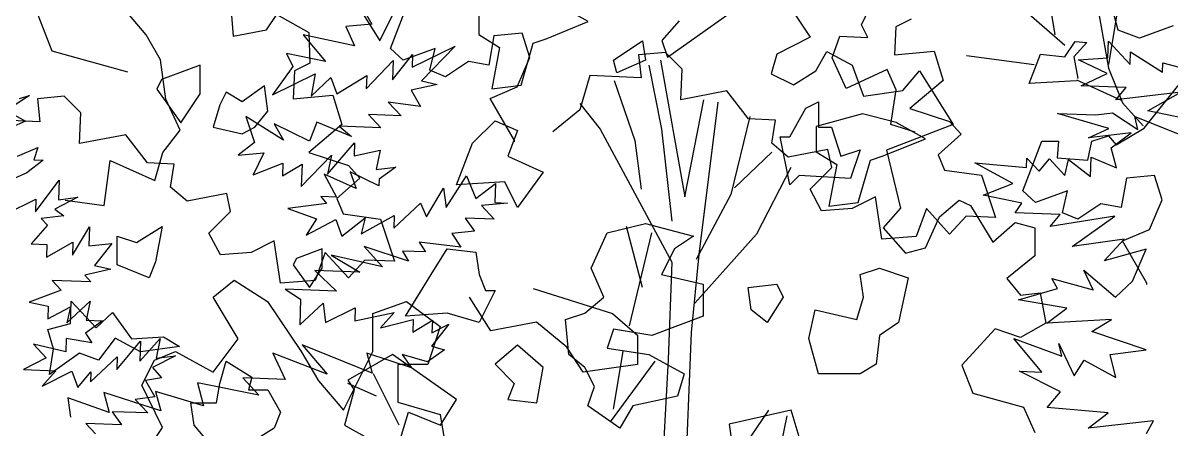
# Model space of a CAD drawing. Header units: inches. Extents: x -11 to 128, y 7 to 56.
# Drawn here: x 38.9529 to 39.3777, y 22.197 to 22.3473 of the extents above; entities that cross this region are included whole.
import ezdxf

# ---------------------------------------------------------------- set-up
doc = ezdxf.new("R2010")
doc.units = ezdxf.units.IN
doc.header["$MEASUREMENT"] = 0
doc.layers.add('CAY', color=94, linetype='Continuous')
doc.layers.add('CAY-3', color=61, linetype='Continuous')
picture_1 = doc.add_image_def('image1.jpg', size_in_pixel=(1680, 1093))

# ---------------------------------------------------------------- blocks, each defined once
blk = doc.blocks.new('A$C76451831')
at = {"layer": 'CAY'}
for p, q in [((4749.13, 1161.35), (4811.23, 1205.4)), ((4228.05, 1201.24), (4241.61, 1166.44)), ((4319.49, 1179.83), (4305.73, 1195.96)), ((4852.9, 1198.32), (4866.66, 1177.87)), ((4758.56, 1191.24), (4744.41, 1175.12)), ((4331.28, 1158.99), (4319.49, 1179.83)), ((4744.41, 1175.12), (4749.13, 1161.35)), ((4866.66, 1177.87), (4839.14, 1163.71)), ((4241.61, 1166.44), (4304.11, 1149.33)), ((4871.37, 1149.95), (4880.42, 1166.07)), ((4880.42, 1166.07), (4901.25, 1154.67)), ((4335.61, 1126.75), (4331.28, 1158.99)), ((4839.14, 1163.71), (4834.43, 1147.59)), ((4901.25, 1154.67), (4910.68, 1129.11)), ((4834.43, 1147.59), (4852.9, 1138.54)), ((4852.9, 1138.54), (4871.37, 1149.95)), ((4942.92, 1133.83), (4956.67, 1149.95)), ((4956.67, 1149.95), (4984.58, 1105.9)), ((5142, 1102.66), (5170.47, 1138.52)), ((4347.4, 1101.19), (4335.61, 1126.75)), ((4910.68, 1129.11), (4942.92, 1133.83)), ((4333.25, 1082.7), (4347.4, 1101.19)), ((4984.58, 1105.9), (4929.55, 1084.67)), ((5118.79, 1088.95), (5142, 1102.66)), ((5057.62, 1092.12), (5071.33, 1092.12)), ((5071.33, 1092.12), (5070.28, 1078.4)), ((5095.59, 1076.3), (5098.75, 1092.12)), ((5098.75, 1092.12), (5112.46, 1096.33)), ((5112.46, 1096.33), (5118.79, 1088.95)), ((4326.56, 1059.5), (4333.25, 1082.7)), ((4929.55, 1084.67), (4940.95, 1036.69)), ((4284.9, 1039.05), (4289.61, 1076.02)), ((4289.61, 1076.02), (4326.56, 1059.5)), ((5070.28, 1078.4), (5095.59, 1076.3)), ((4252.67, 1043.38), (4284.9, 1039.05)), ((4973.18, 1029.62), (4989.3, 1043.38)), ((4989.3, 1043.38), (4998.73, 1039.05)), ((4940.95, 1036.69), (4926.8, 1020.57)), ((4998.73, 1039.05), (5017.21, 1008.77)), ((4961.78, 1004.06), (4973.18, 1029.62)), ((5017.21, 1008.77), (5035.68, 1024.9)), ((5035.68, 1024.9), (5051.8, 1020.57)), ((4728.34, 971.46), (4715.14, 1021.63)), ((4717.78, 939.77), (4736.26, 1016.34)), ((4926.8, 1020.57), (4945.27, 999.73)), ((5051.8, 1020.57), (5051.8, 997.37)), ((4945.27, 999.73), (4961.78, 1004.06)), ((5051.8, 997.37), (5028.61, 978.89)), ((5028.61, 978.89), (5040.01, 965.12)), ((5040.01, 965.12), (5056.12, 967.09)), ((5056.12, 967.09), (5060.84, 941.92)), ((5019.17, 937.2), (4991.66, 907.32)), ((5040.01, 930.13), (5019.17, 937.2)), ((5060.84, 941.92), (5040.01, 930.13)), ((4704.59, 871.13), (4712.5, 918.65)), ((4701.95, 860.56), (4738.9, 910.73)), ((4527.76, 857.92), (4506.64, 900.17)), ((4991.66, 907.32), (5000.7, 884.12)), ((4509.28, 881.69), (4485.53, 892.25)), ((5000.7, 884.12), (5042.37, 872.71)), ((5042.37, 872.71), (5051.8, 851.87)), ((4780.97, 794.46), (4832.46, 870.35)), ((4850.93, 870.35), (4799.83, 858.56)), ((4826.17, 761.03), (4847.79, 865.63)), ((4859.98, 840.07), (4850.93, 870.35)), ((4799.83, 858.56), (4804.55, 826.31)), ((5685.64, 338.53), (5693.33, 325.12)), ((5693.33, 325.12), (5671.96, 323.14)), ((5671.96, 323.14), (5679.1, 307.03)), ((5636.83, 316.21), (5655.1, 294.27)), ((5679.1, 307.03), (5636.83, 316.21)), ((5726.53, 289.51), (5762.02, 306.85)), ((5762.02, 306.85), (5734.29, 278.35)), ((5623.15, 300.82), (5628.22, 290.22)), ((5655.1, 294.27), (5623.15, 300.82)), ((5688.75, 271.78), (5710.86, 295.04)), ((5710.31, 279.19), (5726.89, 299.92)), ((5710.86, 295.04), (5710.31, 279.19)), ((5726.89, 299.92), (5726.53, 289.51)), ((5628.22, 290.22), (5611.54, 266.77)), ((5611.54, 266.77), (5646.58, 284.14)), ((5646.58, 284.14), (5643.22, 265.67)), ((5643.22, 265.67), (5659.62, 280.96)), ((5659.62, 280.96), (5664.59, 267.64)), ((5664.59, 267.64), (5689.13, 282.65)), ((5689.13, 282.65), (5688.75, 271.78)), ((5747.32, 275.18), (5725.86, 270.49)), ((5734.29, 278.35), (5747.32, 275.18)), ((5725.86, 270.49), (5733.55, 257.07)), ((5733.55, 257.07), (5706.94, 260.72)), ((5706.94, 260.72), (5717.43, 249.48)), ((5620.65, 229.28), (5589.62, 248.95)), ((5589.62, 248.95), (5596.57, 227.4)), ((5717.43, 249.48), (5690.72, 250.41)), ((5690.72, 250.41), (5700.77, 239.63)), ((5641.92, 228.54), (5612.96, 242.7)), ((5612.96, 242.7), (5620.65, 229.28)), ((5647.91, 244.2), (5641.92, 228.54)), ((5676.5, 232.32), (5647.91, 244.2)), ((5700.77, 239.63), (5666.37, 240.83)), ((5666.37, 240.83), (5676.5, 232.32)), ((5596.57, 227.4), (5583.06, 216.99)), ((5656.83, 201.27), (5679.04, 227.24)), ((5679.04, 227.24), (5678.66, 216.38)), ((5583.06, 216.99), (5604.43, 218.97)), ((5604.43, 218.97), (5595.64, 200.69)), ((5678.66, 216.38), (5700.12, 221.07)), ((5700.12, 221.07), (5696.85, 205.31)), ((5595.64, 200.69), (5619.99, 210.27)), ((5619.99, 210.27), (5619.62, 199.85)), ((5619.62, 199.85), (5635.83, 209.71)), ((5635.18, 191.15), (5660.1, 217.02)), ((5635.83, 209.71), (5635.18, 191.15)), ((5660.1, 217.02), (5656.83, 201.27)), ((5654.12, 201.37), (5664.33, 182.42)), ((5680.44, 189.57), (5654.12, 201.37)), ((5699.09, 191.64), (5675.48, 203.34)), ((5675.48, 203.34), (5680.44, 189.57)), ((5696.85, 205.31), (5713.22, 207.01)), ((5713.22, 207.01), (5699.28, 197.07)), ((5754.66, 173.83), (5771.43, 199.99)), ((5771.43, 199.99), (5778.93, 181.14)), ((5699.28, 197.07), (5699.09, 191.64)), ((5738.54, 166.23), (5752.5, 189.77)), ((5752.5, 189.77), (5754.66, 173.83)), ((5778.93, 181.14), (5795.23, 193.72)), ((5795.23, 193.72), (5794.68, 177.87)), ((5651.21, 182.88), (5655.99, 177.27)), ((5664.33, 182.42), (5651.21, 182.88)), ((5655.99, 177.27), (5624.12, 172.95)), ((5624.12, 172.95), (5647.84, 164.41)), ((5711.47, 156.75), (5733.48, 177.29)), ((5733.48, 177.29), (5738.54, 166.23)), ((5805.09, 177.51), (5783.72, 175.53)), ((5783.72, 175.53), (5794.2, 164.29)), ((5794.68, 177.87), (5805.09, 177.51)), ((5647.84, 164.41), (5639.22, 151.11)), ((5639.22, 151.11), (5663.68, 163.86)), ((5663.68, 163.86), (5668.64, 150.09)), ((5668.64, 150.09), (5687.75, 165.29)), ((5684.58, 152.25), (5711.83, 167.16)), ((5687.75, 165.29), (5684.58, 152.25)), ((5711.83, 167.16), (5711.47, 156.75)), ((5794.2, 164.29), (5770.22, 165.13)), ((5770.22, 165.13), (5778, 154.43)), ((5778, 154.43), (5759.35, 152.36)), ((5759.35, 152.36), (5766.66, 141.22)), ((5766.66, 141.22), (5732.36, 145.14)), ((5732.36, 145.14), (5737.52, 137.25)), ((5702.2, 124.89), (5659.94, 134.52)), ((5659.94, 134.52), (5683.47, 120.56)), ((5723.66, 129.58), (5686.93, 141.74)), ((5686.93, 141.74), (5702.2, 124.89)), ((5737.52, 137.25), (5718.51, 137.92)), ((5718.51, 137.92), (5723.66, 129.58)), ((5646.36, 121.85), (5664.34, 104.9)), ((5683.47, 120.56), (5646.36, 121.85)), ((5621.8, 106.39), (5634.65, 98.23)), ((5664.34, 104.9), (5621.8, 106.39)), ((5634.65, 98.23), (5633.91, 76.95)), ((5633.91, 76.95), (5653.12, 94.87)), ((5653.12, 94.87), (5655.28, 78.93)), ((5655.28, 78.93), (5679.72, 91.22)), ((5679.72, 91.22), (5679.35, 80.35)), ((5679.35, 80.35), (5711.76, 87.38)), ((5711.76, 87.38), (5700.44, 74.63)), ((5700.44, 74.63), (5727.42, 81.39)), ((5727.42, 81.39), (5727.05, 70.98)), ((5727.05, 70.98), (5743.26, 80.84)), ((5756.74, 77.65), (5742.51, 59.56)), ((5743.26, 80.84), (5742.89, 70.43)), ((5742.89, 70.43), (5756.74, 77.65)), ((5693.7, 37.24), (5636.06, 60.56)), ((5636.06, 60.56), (5656.51, 36.27)), ((5742.51, 59.56), (5753.28, 56.46)), ((5656.51, 36.27), (5611.8, 53.7)), ((5611.8, 53.7), (5621.92, 32.04)), ((5726.02, 41.55), (5689.29, 53.71)), ((5689.29, 53.71), (5693.7, 37.24)), ((5739.34, 46.52), (5718.26, 52.7)), ((5718.26, 52.7), (5726.02, 41.55)), ((5753.28, 56.46), (5739.34, 46.52)), ((5600.17, 19.2), (5549.77, 29.12)), ((5549.77, 29.12), (5554.55, 10.36)), ((5621.92, 32.04), (5587.07, 33.25)), ((5587.07, 33.25), (5600.17, 19.2)), ((5472.46, 21.39), (5476.87, 4.92)), ((5519.51, 6.15), (5472.46, 21.39)), ((5515.09, 22.17), (5519.51, 6.15)), ((5554.55, 10.36), (5515.09, 22.17)), ((5476.87, 4.92), (5442.85, 16.98)), ((5442.85, 16.98), (5445.02, 1.04))]:
    blk.add_line(p, q, dxfattribs=at)
for points in [[(4953.21, 1099.5), (4933.17, 1105.83), (4937.39, 1134.3), (4930, 1151.18), (4896.25, 1135.36), (4884.65, 1160.67), (4890.98, 1178.6), (4914.18, 1177.55), (4908.91, 1188.09), (4918.4, 1208.13)], [(5017.54, 1222.9), (5076.6, 1171.22)], [(5060.78, 1225.01), (5068.17, 1179.65)], [(1241.7, 383.38), (1247.49, 393.61), (1193.82, 387.77), (1210.12, 400.35), (1159.97, 404.82), (1170.84, 417.59), (1137, 434.64), (1155.56, 433.99), (1132.5, 461.54), (1171.87, 447.02), (1169.52, 457.53), (1182.18, 430.79), (1190.33, 443.66), (1216.58, 429.59), (1211.79, 448.35), (1241.39, 452.3), (1196.6, 467.46), (1212.81, 477.32), (1159.68, 474.19), (1175.98, 486.77), (1136.34, 493.59), (1168.38, 502.9), (1163.69, 511.23), (1197.8, 501.87), (1190.21, 518.01), (1216.17, 495.79), (1230.22, 508.9), (1241.57, 535.25), (1206.79, 525.59), (1223.28, 543.6), (1180.46, 537.39), (1215.78, 562.45), (1162.46, 553.88), (1170.52, 564.03), (1133.41, 565.32), (1139.12, 573.28), (1107.18, 579.84), (1131.53, 589.42), (1100.4, 606.37), (1142.87, 602.62), (1143.13, 610.32), (1153.18, 599.54), (1161.69, 609.67), (1174.36, 596.08), (1177.53, 609.12), (1195.63, 595.34), (1196.18, 611.18), (1217.17, 602.29), (1212.76, 618.77), (1229.06, 631.34), (1194.02, 627.13), (1210.6, 634.71), (1168.43, 647.06), (1200.12, 645.95), (1213.77, 647.74), (1234.59, 633.87), (1232.25, 644.83), (1276.94, 626.95)], [(1287.82, 640.17), (1242.83, 649.45), (1270.11, 664.82), (1216.42, 658.53), (1224.93, 668.66), (1187.81, 669.96), (1209.46, 680.08), (1185.84, 691.33), (1209.92, 693.21), (1210.4, 706.8), (1228.31, 687.58), (1228.67, 698), (1254.82, 681.22), (1255.09, 688.91), (1289.22, 680.02)], [(4215.1, 1127.28), (4223.34, 1129.71), (4204.32, 1117.23), (4219.88, 1108.52), (4203.77, 1101.38)], [(4213.44, 1079.74), (4230, 1086.86), (4226.92, 1076.54), (4234.61, 1076.28), (4221.11, 1065.87), (4205, 1058.72)], [(4204.07, 1032.01), (4228.51, 1044.3), (4228.15, 1033.89), (4247.64, 1059.95), (4247.07, 1043.65), (4263, 1045.82), (4244.08, 1036.05), (4251.59, 1030.35), (4232.94, 1028.28), (4238.18, 1022.66), (4224.5, 1007.27), (4237.63, 1006.81), (4237.26, 996.4), (4258.99, 1008.78), (4258.61, 997.92), (4272.58, 1021.46), (4272.02, 1005.61), (4291.13, 1007.66), (4276.9, 989.57), (4290.38, 986.38), (4268.92, 981.69), (4273.71, 976.08), (4242.03, 977.19), (4249.45, 969.22), (4222.82, 959.27), (4238.57, 956), (4238.21, 945.59), (4257.13, 955.36), (4253.95, 942.32), (4273.16, 960.24), (4269.89, 944.48), (4283.47, 944.01), (4269.51, 933.62), (4274.67, 925.73), (4253.49, 929.19), (4253.11, 918.32), (4226.6, 924.69), (4237.08, 913.44), (4218.16, 903.68), (4244.87, 902.74), (4233.55, 889.99), (4257.99, 902.29), (4262.97, 888.96), (4273.83, 901.73), (4273.55, 893.58), (4295.56, 914.12), (4295.2, 903.71), (4314.59, 927.06), (4314.03, 910.76), (4330.98, 929.2), (4327.7, 913), (4343.63, 915.16), (4324.71, 905.4), (4332.12, 896.98), (4318.9, 894.72), (4326.59, 881.3), (4310.2, 879.16), (4320.69, 867.91), (4291.27, 868.94), (4299.05, 858.24), (4269.63, 859.27), (4277.49, 850.83)], [(5101.92, 1211.3), (5112.46, 1152.23), (5124.07, 1123.76), (5140.94, 1104.77)], [(5123.01, 1218.68), (5112.46, 1155.4)], [(5086.1, 1141.69), (5047.07, 1139.58), (5056.57, 1163.83), (5076.6, 1161.72), (5085.04, 1174.38), (5094.53, 1173.33), (5083.99, 1161.72), (5087.15, 1143.8)], [(4995.39, 1162.78), (5051.29, 1155.4)], [(5086.1, 1142.74), (5123.01, 1125.87)], [(5144.1, 973.99), (5144.1, 975.05), (5124.07, 1009.85), (5146.21, 1019.34), (5156.76, 1043.6), (5150.43, 1063.64), (5127.23, 1061.53), (5123.01, 1037.27), (5106.14, 1040.44), (5087.15, 1027.78), (5074.5, 1033.05), (5078.71, 1050.98), (5052.35, 1041.49), (5041.8, 1050.98), (5057.62, 1092.12)], [(1047.82, 725), (1035.17, 718.67), (1034.11, 695.47), (1066.81, 698.63), (1074.19, 674.37), (1046.77, 651.17), (1079.47, 640.62), (1088.96, 630.08), (1069.97, 613.2), (1075.25, 600.55), (1105.83, 596.33), (1117.43, 561.52), (1093.18, 562.58), (1079.47, 547.81), (1060.48, 568.91), (1052.04, 545.7), (1023.57, 543.59), (1018.29, 578.4), (999.31, 568.91), (974, 566.8), (964.5, 584.73), (982.43, 602.66), (979.27, 617.42), (946.57, 611.09), (932.86, 622.69), (936.03, 641.68), (913.88, 642.73), (895.95, 665.94), (857.98, 658.55), (859.04, 683.87), (845.32, 697.58), (823.18, 695.47), (825.29, 676.48), (783.1, 678.59), (774.66, 650.12), (752.51, 632.19)], [(720.87, 623.75), (720.87, 624.8), (700.83, 659.61), (722.98, 669.1), (733.53, 693.36), (727.2, 713.4), (704, 711.29), (699.78, 687.03), (682.9, 690.19), (663.92, 677.54), (651.26, 682.81), (655.48, 700.74), (629.11, 691.25), (618.57, 700.74), (634.39, 741.87)], [(841.11, 691.25), (861.15, 578.4), (876.97, 658.55)], [(831.61, 687.03), (842.16, 634.3), (850.6, 558.36)], [(803.14, 674.37), (820.01, 624.8), (825.29, 584.73)], [(774.66, 655.39), (791.54, 634.3), (850.6, 524.61), (847.43, 444.45), (842.16, 343.2), (836.89, 219.8), (831.61, 177.62), (821.07, 141.76)], [(888.57, 656.44), (872.75, 530.94), (866.42, 466.6), (861.15, 337.93), (856.93, 208.2), (854.82, 166.02), (859.04, 143.87)], [(914.93, 644.84), (899.11, 580.51), (870.64, 526.72)], [(932.86, 615.31), (902.28, 585.78)], [(948.68, 602.66), (920.21, 547.81), (869.58, 490.86)]]:
    blk.add_lwpolyline(points, dxfattribs=at)
for points in [[(4522.48, 1195.89), (4506.64, 1206.45), (4498.72, 1195.89), (4511.92, 1174.77)], [(4720.42, 1169.48), (4728.34, 1174.77), (4730.98, 1158.92), (4707.23, 1148.36), (4704.59, 1158.92)], [(4419.55, 1116.68), (4416.91, 1137.8), (4398.43, 1124.6), (4385.24, 1132.52), (4379.96, 1121.96), (4374.68, 1103.48), (4398.43, 1098.2), (4408.99, 1103.48)], [(4862.94, 1119.32), (4873.5, 1124.6), (4873.5, 1103.48), (4884.06, 1103.48), (4891.97, 1079.71), (4907.81, 1084.99), (4899.89, 1061.23), (4857.66, 1063.87), (4849.75, 1055.95), (4841.83, 1095.55), (4849.75, 1095.55)], [(4588.46, 1090.27), (4606.93, 1108.76), (4625.41, 1100.84), (4617.49, 1079.71), (4646.52, 1066.51), (4625.41, 1037.47), (4614.85, 1058.59), (4575.26, 1055.95)], [(4709.87, 855.28), (4683.47, 873.77), (4688.75, 889.61), (4680.83, 905.45), (4667.64, 916.01), (4665, 945.06), (4680.83, 950.34), (4696.67, 963.54), (4686.11, 987.3), (4699.31, 1016.34), (4730.98, 1024.27), (4770.57, 1013.7), (4754.73, 1003.14), (4744.18, 982.02), (4778.49, 974.1), (4778.49, 947.7), (4757.37, 939.77), (4736.26, 931.85), (4704.59, 937.13), (4699.31, 921.29), (4733.62, 916.01), (4762.65, 900.17), (4757.37, 881.69), (4720.42, 873.77)], [(4295.5, 989.94), (4295.5, 1013.7), (4311.34, 1008.42), (4332.45, 1021.63), (4327.17, 992.58), (4321.89, 979.38)], [(4443.3, 995.22), (4440.66, 989.94), (4453.86, 971.46), (4464.41, 987.3), (4464.41, 1003.14)], [(4554.15, 982.02), (4567.35, 1003.14), (4591.1, 1000.5), (4593.74, 982.02), (4599.02, 968.82), (4606.93, 968.82), (4593.74, 942.42), (4567.35, 950.34), (4533.04, 947.7)], [(4865.58, 929.21), (4870.86, 952.98), (4905.17, 945.06), (4910.45, 963.54), (4907.81, 982.02), (4923.65, 987.3), (4947.4, 979.38), (4939.48, 942.42), (4923.65, 931.85), (4921.01, 908.09), (4907.81, 900.17), (4873.5, 900.17)], [(4818.08, 952.98), (4815.44, 971.46), (4839.19, 974.1), (4844.47, 963.54), (4831.27, 942.42)], [(4641.24, 876.41), (4646.52, 905.45), (4625.41, 923.93), (4606.93, 908.09), (4622.77, 892.25), (4617.49, 879.05)], [(4403.71, 886.97), (4419.55, 886.97), (4430.1, 868.49), (4424.83, 855.28), (4403.71, 842.08), (4372.04, 842.08), (4358.84, 857.92), (4356.21, 876.41), (4377.32, 876.41), (4379.96, 892.25), (4385.24, 910.73), (4406.35, 897.53)], [(4562.07, 857.92), (4575.26, 879.05), (4522.48, 916.01), (4485.53, 894.89), (4490.81, 886.97), (4482.89, 857.92), (4525.12, 834.16), (4535.67, 868.49)], [(5431.12, 57.29), (5426.24, 73.32), (5444.99, 78.11), (5445.64, 96.67), (5466.17, 74.65), (5479.75, 87.32), (5495.3, 65.47), (5521.65, 67.27), (5534.95, 59.1), (5502.63, 54.79), (5481.72, 65.95), (5467.95, 47.84), (5452.3, 53.83), (5427.66, 36.1)]]:
    blk.add_lwpolyline(points, close=True, dxfattribs=at)
at = {"layer": 'CAY-3'}
for p, q in [((472.66, 495.71), (489.75, 509.86)), ((489.75, 509.86), (517.47, 492.17)), ((736.22, 502.79), (801.66, 482.14)), ((493.29, 461.49), (472.66, 495.71)), ((517.47, 492.17), (545.18, 450.88)), ((604.14, 482.14), (631.85, 492.17)), ((631.85, 492.17), (659.57, 471.52)), ((701.43, 467.98), (683.74, 495.71)), ((604.14, 450.88), (604.14, 482.14)), ((739.16, 475.06), (701.43, 467.98)), ((763.93, 454.42), (739.16, 475.06)), ((801.66, 482.14), (822.3, 464.44)), ((659.57, 471.52), (649.54, 440.26)), ((822.3, 464.44), (822.3, 440.26)), ((472.66, 433.77), (493.29, 461.49)), ((777.49, 433.77), (763.93, 454.42)), ((424.31, 443.8), (441.41, 450.88)), ((441.41, 450.88), (472.66, 433.77)), ((545.18, 450.88), (559.33, 426.69)), ((579.97, 402.51), (604.14, 450.88)), ((413.69, 423.15), (424.31, 443.8)), ((624.78, 440.26), (624.78, 409)), ((649.54, 440.26), (624.78, 440.26)), ((822.3, 440.26), (777.49, 433.77)), ((559.33, 426.69), (579.97, 402.51)), ((430.79, 388.35), (413.69, 423.15)), ((624.78, 409), (659.57, 398.97)), ((659.57, 398.97), (666.64, 357.09)), ((424.31, 378.32), (430.79, 388.35)), ((6308.42, 320.03), (6298.4, 358.37)), ((6353.82, 323.57), (6326.11, 313.54)), ((6326.11, 313.54), (6308.42, 320.03))]:
    blk.add_line(p, q, dxfattribs=at)
blk.add_lwpolyline([(485.88, 752.05), (489.04, 710.92), (516.47, 716.19), (524.9, 728.85), (551.27, 714.08), (552.33, 688.77), (539.67, 682.44), (538.61, 659.24), (571.31, 662.4), (578.69, 638.14), (551.27, 614.94), (583.97, 604.39), (593.46, 593.85), (574.47, 576.97), (579.75, 564.31), (610.33, 560.1), (621.94, 525.29), (597.68, 526.35), (583.97, 511.58), (564.98, 532.67), (556.54, 509.47), (528.07, 507.36), (522.79, 542.17), (503.81, 532.67), (478.5, 530.56), (469.01, 548.49), (486.94, 566.42), (483.77, 581.19), (451.08, 574.86), (437.36, 586.46), (440.53, 605.45), (418.38, 606.5), (400.45, 629.7), (362.48, 622.32), (363.54, 647.63), (349.83, 661.35), (327.68, 659.24), (329.79, 640.25), (287.6, 642.36)], dxfattribs=at)
for points in [[(430.06, 675.26), (426.1, 667.34), (445.9, 639.61), (461.73, 663.38), (461.73, 687.14)], [(5847.55, 340.66), (5819.83, 347.74), (5781.51, 337.12), (5781.51, 316.48), (5798.61, 305.86), (5792.12, 271.65), (5816.3, 274.6), (5826.32, 309.4), (5836.93, 312.94), (5871.72, 327.09)], [(6125.51, 244.04), (6097.8, 251.12), (6059.47, 240.5), (6059.47, 219.86), (6076.57, 209.24), (6070.08, 175.03), (6094.26, 177.98), (6104.28, 212.78), (6114.89, 216.32), (6149.68, 230.48)]]:
    blk.add_lwpolyline(points, close=True, dxfattribs=at)

msp = doc.modelspace()

# ---------------------------------------------------------------- block references
at = {"layer": 'CAY', "xscale": 0.0004489089019145984, "yscale": 0.0004489089019145984, "zscale": 0.0004489089019145984}
for p in [(36.52619, 22.20094), (38.81115, 22.02325), (37.05949, 21.8133)]:
    msp.add_blockref('A$C76451831', p, dxfattribs=at)

# ---------------------------------------------------------------- pictures from other files: only their frames are drawn
image = msp.add_image(picture_1, insert=(12.49661, 7.37723), size_in_units=(74.4025, 48.40591))
image.dxf.flags = 6

doc.saveas('drawing.dxf')
